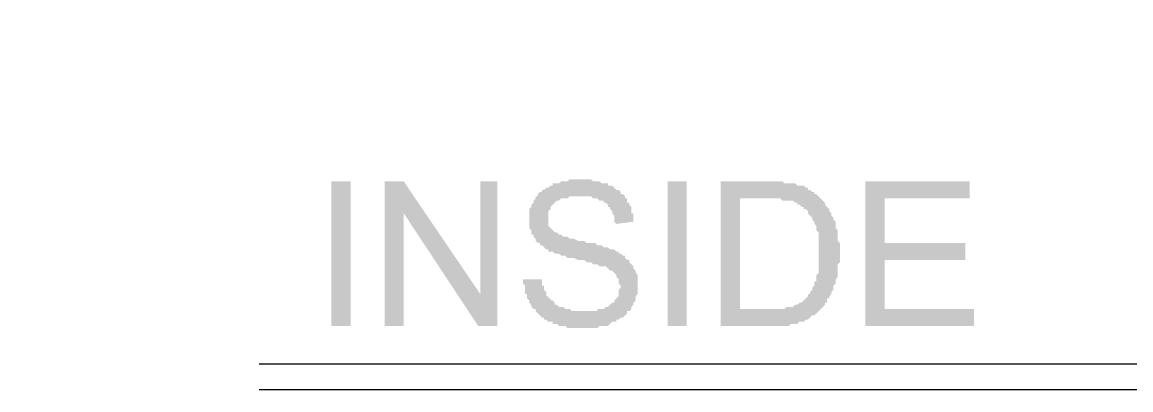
# Model space of a CAD drawing. Header units: inches. Extents: x -351 to 2582, y -266 to 144.
# Drawn here: x 228.675 to 229.573, y -51.692 to -51.394 of the extents above; entities that cross this region are included whole.
import ezdxf

# ---------------------------------------------------------------- set-up
doc = ezdxf.new("R2010")
doc.units = ezdxf.units.IN
doc.header["$MEASUREMENT"] = 0
doc.layers.add('PDF2_Geometry', color=7, linetype='Continuous')
doc.layers.add('WALL', color=7, linetype='Continuous')

# ---------------------------------------------------------------- blocks, each defined once
blk = doc.blocks.new('A$C5888202B')
at = {"layer": 'PDF2_Geometry', "lineweight": -3}
for points in [[(-1.51366, -3.56508), (-1.51366, -3.43935), (-1.49702, -3.43935), (-1.43046, -3.53734), (-1.43046, -3.43935), (-1.41567, -3.43935), (-1.41567, -3.56508), (-1.43231, -3.56508), (-1.49702, -3.46708), (-1.49702, -3.56508)], [(-1.39348, -3.5244), (-1.37684, -3.5244), (-1.37684, -3.52625), (-1.37684, -3.5281), (-1.37684, -3.52995), (-1.37499, -3.52995), (-1.37499, -3.53179), (-1.37499, -3.53364), (-1.37314, -3.53549), (-1.37314, -3.53734), (-1.37314, -3.53919), (-1.37129, -3.53919), (-1.37129, -3.54104), (-1.36944, -3.54104), (-1.36944, -3.54289), (-1.36759, -3.54289), (-1.36574, -3.54474), (-1.36574, -3.54659), (-1.3639, -3.54659), (-1.36205, -3.54844), (-1.3602, -3.54844), (-1.35835, -3.54844), (-1.3565, -3.55028), (-1.35465, -3.55028), (-1.3528, -3.55028), (-1.35095, -3.55213), (-1.3491, -3.55213), (-1.34725, -3.55213), (-1.34541, -3.55213), (-1.34356, -3.55213), (-1.34171, -3.55213), (-1.33986, -3.55213), (-1.33801, -3.55213), (-1.33616, -3.55213), (-1.33431, -3.55213), (-1.33246, -3.55213), (-1.33061, -3.55213), (-1.32876, -3.55213), (-1.32876, -3.55028), (-1.32692, -3.55028), (-1.32507, -3.55028), (-1.32322, -3.55028), (-1.32137, -3.54844), (-1.31952, -3.54844), (-1.31767, -3.54659), (-1.31582, -3.54474), (-1.31397, -3.54474), (-1.31397, -3.54289), (-1.31212, -3.54104), (-1.31027, -3.53919), (-1.31027, -3.53734), (-1.31027, -3.53549), (-1.31027, -3.53364), (-1.30843, -3.53179), (-1.30843, -3.52995), (-1.31027, -3.5281), (-1.31027, -3.52625), (-1.31027, -3.5244), (-1.31212, -3.52255), (-1.31212, -3.5207), (-1.31397, -3.51885), (-1.31582, -3.517), (-1.31767, -3.517), (-1.31952, -3.51515), (-1.32137, -3.5133), (-1.32322, -3.5133), (-1.32507, -3.5133), (-1.32692, -3.5133), (-1.32876, -3.51146), (-1.33061, -3.51146), (-1.33246, -3.51146), (-1.33431, -3.50961), (-1.33616, -3.50961), (-1.33801, -3.50961), (-1.33986, -3.50776), (-1.34356, -3.50776), (-1.34541, -3.50776), (-1.3491, -3.50591), (-1.35095, -3.50591), (-1.3528, -3.50591), (-1.35465, -3.50591), (-1.3565, -3.50406), (-1.35835, -3.50406), (-1.3602, -3.50406), (-1.36205, -3.50221), (-1.3639, -3.50221), (-1.36574, -3.50221), (-1.36759, -3.50036), (-1.36944, -3.50036), (-1.37129, -3.50036), (-1.37129, -3.49851), (-1.37314, -3.49851), (-1.37499, -3.49666), (-1.37684, -3.49482), (-1.37869, -3.49482), (-1.37869, -3.49297), (-1.38054, -3.49297), (-1.38238, -3.49112), (-1.38238, -3.48927), (-1.38423, -3.48742), (-1.38423, -3.48557), (-1.38608, -3.48557), (-1.38608, -3.48372), (-1.38608, -3.48187), (-1.38793, -3.48002), (-1.38793, -3.47817), (-1.38793, -3.47633), (-1.38793, -3.47448), (-1.38793, -3.47263), (-1.38793, -3.47078), (-1.38793, -3.46893), (-1.38793, -3.46708), (-1.38793, -3.46523), (-1.38793, -3.46338), (-1.38608, -3.46153), (-1.38608, -3.45968), (-1.38423, -3.45784), (-1.38423, -3.45599), (-1.38238, -3.45414), (-1.38238, -3.45229), (-1.38054, -3.45229), (-1.38054, -3.45044), (-1.37869, -3.44859), (-1.37684, -3.44859), (-1.37684, -3.44674), (-1.37499, -3.44674), (-1.37314, -3.44489), (-1.37129, -3.44489), (-1.36944, -3.44304), (-1.36759, -3.44304), (-1.36759, -3.44119), (-1.36574, -3.44119), (-1.3639, -3.44119), (-1.36205, -3.44119), (-1.3602, -3.43935), (-1.35835, -3.43935), (-1.3565, -3.43935), (-1.35465, -3.43935), (-1.3528, -3.4375), (-1.35095, -3.4375), (-1.3491, -3.4375), (-1.34725, -3.4375), (-1.34541, -3.4375), (-1.34356, -3.4375), (-1.34171, -3.4375), (-1.33986, -3.4375), (-1.33801, -3.4375), (-1.33616, -3.4375), (-1.33431, -3.4375), (-1.33246, -3.43935), (-1.33061, -3.43935), (-1.32876, -3.43935), (-1.32692, -3.43935), (-1.32507, -3.44119), (-1.32322, -3.44119), (-1.32137, -3.44119), (-1.31952, -3.44119), (-1.31952, -3.44304), (-1.31767, -3.44304), (-1.31582, -3.44304), (-1.31397, -3.44489), (-1.31212, -3.44674), (-1.31027, -3.44674), (-1.30843, -3.44859), (-1.30843, -3.45044), (-1.30658, -3.45044), (-1.30473, -3.45229), (-1.30473, -3.45414), (-1.30288, -3.45414), (-1.30288, -3.45599), (-1.30288, -3.45784), (-1.30103, -3.45784), (-1.30103, -3.45968), (-1.29918, -3.46153), (-1.29918, -3.46338), (-1.29918, -3.46523), (-1.29918, -3.46708), (-1.29733, -3.46708), (-1.29733, -3.46893), (-1.29733, -3.47078), (-1.29733, -3.47263), (-1.29733, -3.47448), (-1.31212, -3.47633), (-1.31397, -3.47448), (-1.31397, -3.47263), (-1.31397, -3.47078), (-1.31397, -3.46893), (-1.31582, -3.46708), (-1.31582, -3.46523), (-1.31767, -3.46338), (-1.31767, -3.46153), (-1.31952, -3.46153), (-1.31952, -3.45968), (-1.32137, -3.45784), (-1.32322, -3.45784), (-1.32322, -3.45599), (-1.32507, -3.45599), (-1.32692, -3.45599), (-1.32876, -3.45414), (-1.33061, -3.45414), (-1.33246, -3.45414), (-1.33431, -3.45229), (-1.33616, -3.45229), (-1.33801, -3.45229), (-1.33986, -3.45229), (-1.34171, -3.45229), (-1.34356, -3.45229), (-1.34541, -3.45229), (-1.34725, -3.45229), (-1.3491, -3.45229), (-1.35095, -3.45229), (-1.3528, -3.45229), (-1.35465, -3.45414), (-1.3565, -3.45414), (-1.35835, -3.45414), (-1.3602, -3.45414), (-1.36205, -3.45599), (-1.3639, -3.45599), (-1.36574, -3.45784), (-1.36759, -3.45968), (-1.36944, -3.46153), (-1.36944, -3.46338), (-1.37129, -3.46523), (-1.37129, -3.46708), (-1.37129, -3.46893), (-1.37129, -3.47078), (-1.37129, -3.47263), (-1.37129, -3.47448), (-1.37129, -3.47633), (-1.37129, -3.47817), (-1.36944, -3.48002), (-1.36759, -3.48187), (-1.36574, -3.48372), (-1.3639, -3.48372), (-1.36205, -3.48557), (-1.3602, -3.48557), (-1.35835, -3.48742), (-1.3565, -3.48742), (-1.35465, -3.48742), (-1.3528, -3.48927), (-1.35095, -3.48927), (-1.3491, -3.48927), (-1.34541, -3.49112), (-1.34356, -3.49112), (-1.34171, -3.49112), (-1.33986, -3.49112), (-1.33801, -3.49297), (-1.33616, -3.49297), (-1.33246, -3.49297), (-1.33061, -3.49297), (-1.32876, -3.49482), (-1.32692, -3.49482), (-1.32507, -3.49482), (-1.32322, -3.49666), (-1.32137, -3.49666), (-1.31952, -3.49666), (-1.31767, -3.49851), (-1.31582, -3.49851), (-1.31397, -3.49851), (-1.31212, -3.50036), (-1.31027, -3.50036), (-1.31027, -3.50221), (-1.30843, -3.50221), (-1.30658, -3.50406), (-1.30473, -3.50406), (-1.30473, -3.50591), (-1.30288, -3.50776), (-1.30103, -3.50776), (-1.30103, -3.50961), (-1.29918, -3.51146), (-1.29733, -3.5133), (-1.29733, -3.51515), (-1.29548, -3.517), (-1.29548, -3.51885), (-1.29363, -3.5207), (-1.29363, -3.52255), (-1.29363, -3.5244), (-1.29363, -3.52625), (-1.29363, -3.5281), (-1.29363, -3.52995), (-1.29363, -3.53179), (-1.29363, -3.53364), (-1.29363, -3.53549), (-1.29363, -3.53734), (-1.29548, -3.53919), (-1.29548, -3.54104), (-1.29548, -3.54289), (-1.29733, -3.54474), (-1.29733, -3.54659), (-1.29918, -3.54844), (-1.29918, -3.55028), (-1.30103, -3.55213), (-1.30288, -3.55213), (-1.30288, -3.55398), (-1.30473, -3.55583), (-1.30658, -3.55768), (-1.30843, -3.55768), (-1.31027, -3.55953), (-1.31212, -3.55953), (-1.31212, -3.56138), (-1.31397, -3.56138), (-1.31582, -3.56138), (-1.31767, -3.56323), (-1.31952, -3.56508), (-1.32137, -3.56508), (-1.32322, -3.56508), (-1.32507, -3.56508), (-1.32692, -3.56508), (-1.32876, -3.56693), (-1.33061, -3.56693), (-1.33246, -3.56693), (-1.33431, -3.56693), (-1.33616, -3.56693), (-1.33801, -3.56693), (-1.33986, -3.56693), (-1.34171, -3.56693), (-1.34356, -3.56693), (-1.34541, -3.56693), (-1.34725, -3.56693), (-1.3491, -3.56693), (-1.35095, -3.56693), (-1.3528, -3.56693), (-1.35465, -3.56693), (-1.3565, -3.56508), (-1.35835, -3.56508), (-1.3602, -3.56508), (-1.36205, -3.56508), (-1.3639, -3.56323), (-1.36574, -3.56323), (-1.36759, -3.56323), (-1.36759, -3.56138), (-1.36944, -3.56138), (-1.37129, -3.56138), (-1.37314, -3.55953), (-1.37499, -3.55953), (-1.37499, -3.55768), (-1.37684, -3.55768), (-1.37869, -3.55583), (-1.38054, -3.55398), (-1.38238, -3.55213), (-1.38238, -3.55028), (-1.38423, -3.55028), (-1.38608, -3.54844), (-1.38608, -3.54659), (-1.38793, -3.54474), (-1.38793, -3.54289), (-1.38978, -3.54104), (-1.38978, -3.53919), (-1.38978, -3.53734), (-1.39163, -3.53734), (-1.39163, -3.53549), (-1.39163, -3.53364), (-1.39163, -3.53179), (-1.39163, -3.52995), (-1.39348, -3.5281), (-1.39348, -3.52625)], [(-1.09579, -3.56508), (-1.09579, -3.43935), (-1.00519, -3.43935), (-1.00519, -3.45414), (-1.07915, -3.45414), (-1.07915, -3.49297), (-1.00889, -3.49297), (-1.00889, -3.50776), (-1.07915, -3.50776), (-1.07915, -3.55028), (-1.00149, -3.55028), (-1.00149, -3.56508)]]:
    blk.add_hatch(color=256, dxfattribs=at).paths.add_polyline_path(points)
h = blk.add_hatch(color=256, dxfattribs=at)
h.paths.add_polyline_path([(-1.22152, -3.56508), (-1.22152, -3.43935), (-1.179, -3.43935), (-1.17715, -3.43935), (-1.1753, -3.43935), (-1.1716, -3.43935), (-1.16975, -3.43935), (-1.1679, -3.43935), (-1.16605, -3.44119), (-1.16421, -3.44119), (-1.16236, -3.44119), (-1.16051, -3.44119), (-1.15866, -3.44119), (-1.15681, -3.44119), (-1.15496, -3.44304), (-1.15311, -3.44304), (-1.15126, -3.44304), (-1.14941, -3.44304), (-1.14756, -3.44489), (-1.14572, -3.44489), (-1.14572, -3.44674), (-1.14387, -3.44674), (-1.14202, -3.44859), (-1.14017, -3.44859), (-1.14017, -3.45044), (-1.13832, -3.45044), (-1.13647, -3.45229), (-1.13462, -3.45414), (-1.13277, -3.45599), (-1.13092, -3.45784), (-1.13092, -3.45968), (-1.12907, -3.46153), (-1.12723, -3.46338), (-1.12723, -3.46523), (-1.12538, -3.46708), (-1.12538, -3.46893), (-1.12353, -3.47078), (-1.12353, -3.47263), (-1.12168, -3.47448), (-1.12168, -3.47633), (-1.12168, -3.47817), (-1.12168, -3.48002), (-1.11983, -3.48187), (-1.11983, -3.48372), (-1.11983, -3.48557), (-1.11983, -3.48742), (-1.11983, -3.48927), (-1.11983, -3.49112), (-1.11798, -3.49297), (-1.11798, -3.49482), (-1.11798, -3.49666), (-1.11798, -3.49851), (-1.11798, -3.50036), (-1.11798, -3.50221), (-1.11798, -3.50406), (-1.11798, -3.50591), (-1.11798, -3.50776), (-1.11798, -3.50961), (-1.11983, -3.51146), (-1.11983, -3.5133), (-1.11983, -3.51515), (-1.11983, -3.517), (-1.11983, -3.51885), (-1.11983, -3.5207), (-1.11983, -3.52255), (-1.12168, -3.5244), (-1.12168, -3.52625), (-1.12168, -3.5281), (-1.12353, -3.52995), (-1.12353, -3.53179), (-1.12353, -3.53364), (-1.12538, -3.53549), (-1.12538, -3.53734), (-1.12723, -3.53919), (-1.12723, -3.54104), (-1.12907, -3.54104), (-1.12907, -3.54289), (-1.12907, -3.54474), (-1.13092, -3.54474), (-1.13092, -3.54659), (-1.13277, -3.54844), (-1.13462, -3.55028), (-1.13647, -3.55213), (-1.13832, -3.55398), (-1.14017, -3.55583), (-1.14202, -3.55583), (-1.14387, -3.55768), (-1.14572, -3.55953), (-1.14756, -3.55953), (-1.14941, -3.56138), (-1.15126, -3.56138), (-1.15311, -3.56138), (-1.15496, -3.56323), (-1.15681, -3.56323), (-1.15866, -3.56323), (-1.16051, -3.56323), (-1.16236, -3.56508), (-1.16421, -3.56508), (-1.16605, -3.56508), (-1.1679, -3.56508), (-1.16975, -3.56508), (-1.1716, -3.56508), (-1.17345, -3.56508), (-1.1753, -3.56508), (-1.17715, -3.56508)], flags=0)
h.paths.add_polyline_path([(-1.20488, -3.55028), (-1.179, -3.55028), (-1.17715, -3.55028), (-1.1753, -3.55028), (-1.17345, -3.55028), (-1.16975, -3.55028), (-1.1679, -3.55028), (-1.16605, -3.55028), (-1.16421, -3.54844), (-1.16236, -3.54844), (-1.16051, -3.54844), (-1.15866, -3.54844), (-1.15681, -3.54659), (-1.15496, -3.54659), (-1.15311, -3.54474), (-1.15126, -3.54474), (-1.14941, -3.54289), (-1.14756, -3.54104), (-1.14572, -3.53919), (-1.14572, -3.53734), (-1.14387, -3.53734), (-1.14387, -3.53549), (-1.14202, -3.53364), (-1.14202, -3.53179), (-1.14017, -3.52995), (-1.14017, -3.5281), (-1.14017, -3.52625), (-1.13832, -3.52625), (-1.13832, -3.5244), (-1.13832, -3.52255), (-1.13832, -3.5207), (-1.13647, -3.51885), (-1.13647, -3.517), (-1.13647, -3.51515), (-1.13647, -3.5133), (-1.13647, -3.51146), (-1.13647, -3.50961), (-1.13647, -3.50776), (-1.13647, -3.50591), (-1.13647, -3.50406), (-1.13647, -3.50221), (-1.13647, -3.50036), (-1.13647, -3.49666), (-1.13647, -3.49482), (-1.13647, -3.49297), (-1.13647, -3.49112), (-1.13647, -3.48927), (-1.13647, -3.48742), (-1.13647, -3.48557), (-1.13647, -3.48372), (-1.13832, -3.48187), (-1.13832, -3.48002), (-1.13832, -3.47817), (-1.14017, -3.47633), (-1.14017, -3.47448), (-1.14202, -3.47263), (-1.14202, -3.47078), (-1.14387, -3.46893), (-1.14572, -3.46708), (-1.14572, -3.46523), (-1.14756, -3.46338), (-1.14941, -3.46338), (-1.14941, -3.46153), (-1.15126, -3.46153), (-1.15311, -3.45968), (-1.15496, -3.45968), (-1.15496, -3.45784), (-1.15681, -3.45784), (-1.15866, -3.45599), (-1.16051, -3.45599), (-1.16236, -3.45599), (-1.16421, -3.45599), (-1.16605, -3.45599), (-1.1679, -3.45599), (-1.16975, -3.45414), (-1.1716, -3.45414), (-1.17345, -3.45414), (-1.1753, -3.45414), (-1.179, -3.45414), (-1.20488, -3.45414)], flags=0)
at = {"layer": 'PDF2_Geometry', "lineweight": 25}
for p, q in [((-0.66579, -3.59836), (-1.62275, -3.59836)), ((-0.66579, -3.62055), (-1.62275, -3.62055))]:
    blk.add_line(p, q, dxfattribs=at)
at = {"layer": 'PDF2_Geometry', "color": 8, "lineweight": -3, "true_color": 0x7f7f7f}
blk.add_solid([(-2.68407, -2.92348), (-1.04032, -2.92348), (-2.75248, -3.5133)], dxfattribs=at)
at = {"layer": 'PDF2_Geometry', "lineweight": 18}
for points in [[(-1.55989, -3.56508), (-1.55989, -3.43935), (-1.54325, -3.56508), (-1.54325, -3.43935)], [(-1.26775, -3.56508), (-1.26775, -3.43935), (-1.25111, -3.56508), (-1.25111, -3.43935)]]:
    blk.add_solid(points, dxfattribs=at)

msp = doc.modelspace()

# ---------------------------------------------------------------- block references
at = {"layer": 'WALL', "color": 0, "ltscale": 0.5, "xscale": 0.932005603524069, "yscale": 0.932005603524069, "zscale": 0.932005603524069}
msp.add_blockref('A$C5888202B', (230.37919, -48.3176), dxfattribs=at)

doc.saveas('drawing.dxf')
